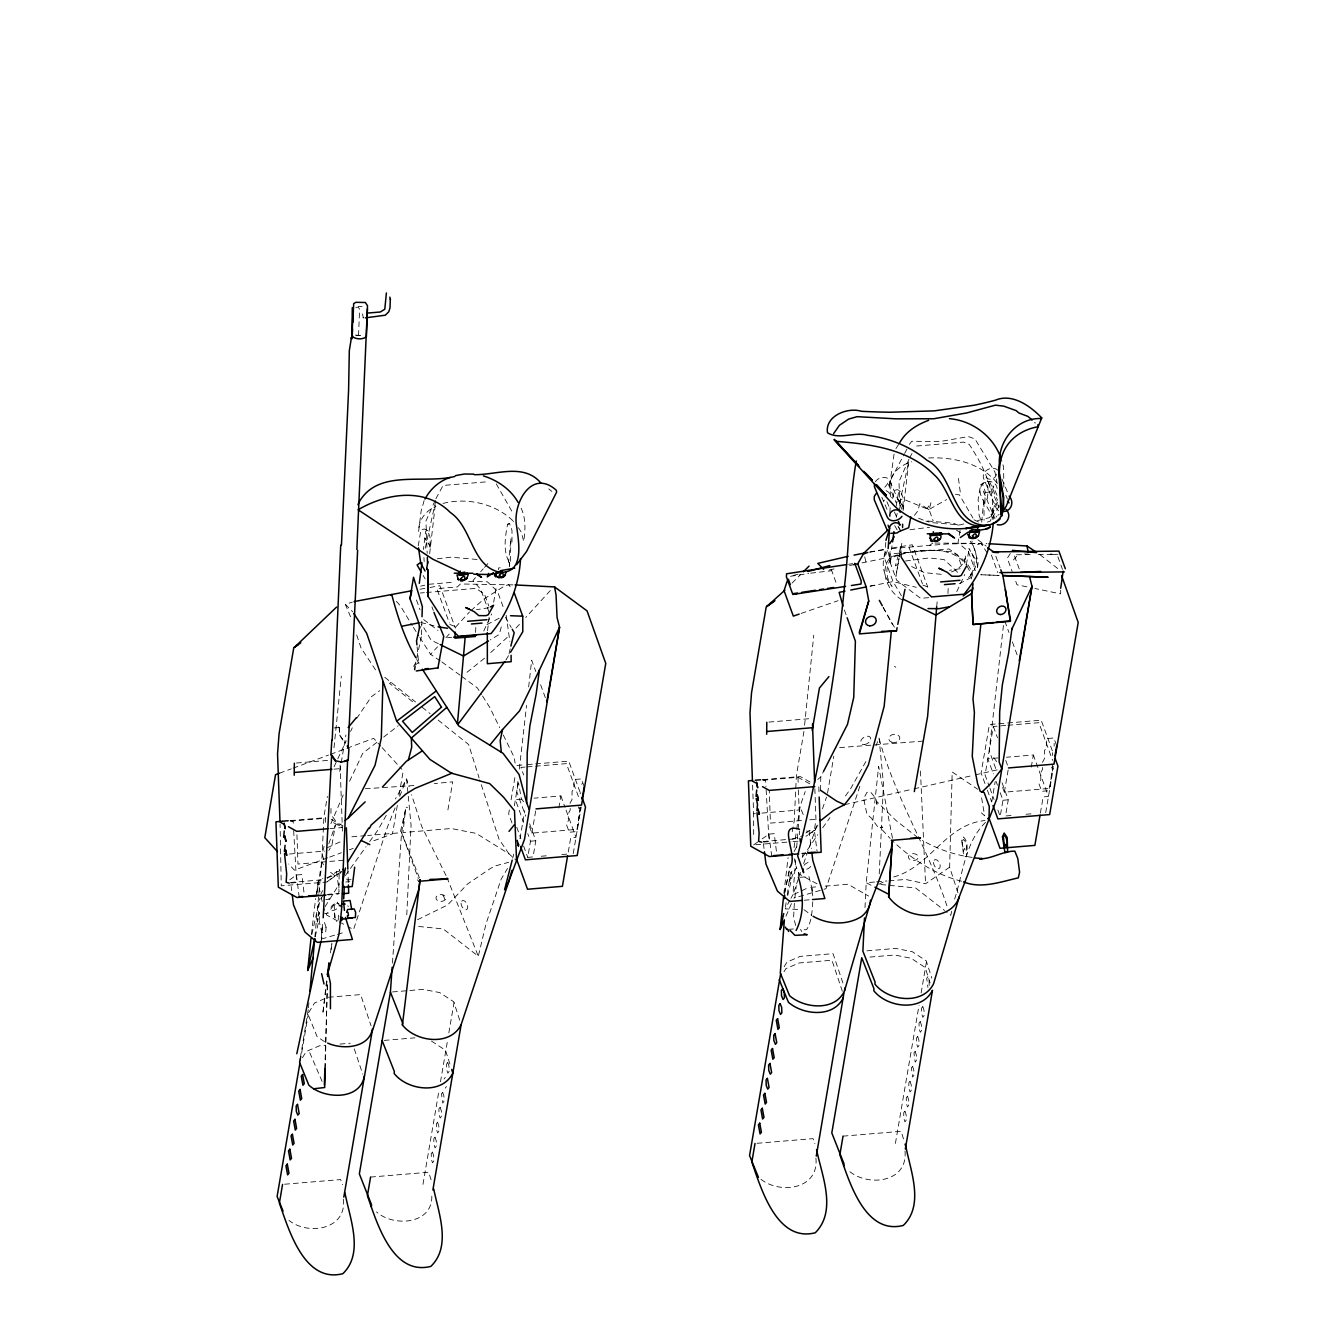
<?xml version="1.0" encoding="UTF-8"?>
<svg xmlns="http://www.w3.org/2000/svg" width="1343" height="1343" viewBox="0 0 1343 1343"><rect width="100%" height="100%" fill="white"/><g stroke="black" fill="none" stroke-linecap="round" stroke-linejoin="round"><path stroke-width="0.75" stroke-dasharray="5 3.75" d="M1060.685 590.131L1060.651 593.875L1034.849 588.503M330.999 808.419L330.915 814.429L339.024 825.609L342.129 823.024M339.175 727.52L339.561 735.192L345.017 743.149M812.75 901.841C812.112 911.192 811.776 921.701 806.623 929.608L801.368 930.044M820.455 790.238L820.791 776.942L823.578 771.335M325.191 1068.709L327.373 985.191M957.979 892.826L949.635 867.192L952.187 771.973L977.687 789.248M324.872 1068.323L327.39 983.042M338.235 920.14L338.436 914.281L340.82 917.89M421.4 634.803L421.937 618.72M358.564 335.498L359.571 309.192L358.228 307.161L352.286 307.648M889.939 512.606L890.157 506.613M890.56 496.641L891.248 478.679L903.654 455.26M475.59 632.452L475.842 626.426L478.091 626.241M947.957 593.522L948.208 587.495M406.778 914.818L411.059 825.206L406.593 778.99L395.43 798.917M879.229 873.873L883.509 784.262L879.061 738.046L875.989 745.768M314.9 936.91L321.749 861.971L323.965 816.376L327.39 796.349M498.555 569.734L498.639 567.904L500.217 567.804M864.993 907.616L866.201 882.72L878.641 766.433L892.558 838.636M321.246 938.035L322.84 921.332M338.268 726.999L339.326 727.503L339.678 735.074L345.52 743.115M794.905 897.829L796.265 885.608M321.917 932.714L322.27 927.493L326.08 927.19L325.711 932.411L321.917 932.714C318.862 921.18 315.555 906.508 322.656 895.999M509.736 563.137L509.45 566.41L509.736 563.137C502.735 551.671 505.169 536.898 507.57 524.341L513.614 521.604M392.441 963.116L401.591 832.66L405.519 809.628L402.984 832.542L451.265 828.513L476.228 833.399L508.963 853.812L516.568 860.611M794.351 903.285L793.612 917.403L795.879 926.25M795.677 859.94L792.89 894.791L790.977 898.299M796.668 847.651L797.977 831.25M798.145 829.202L799.941 806.656L805.212 791.547M885.792 542.371L884.517 558.235L893.028 581.569L901.405 595.788M998.722 505.153L998.907 507.335L986.047 477.067C988.817 481.852 997.899 477.923 996.187 472.618M1003.842 487.207L1003.607 467.079L1001.525 460.145M936.692 606.784L937.431 598.474M308.235 1009.785L300.261 1058.385M308.437 1007.703L309.008 1001.458M899.424 511.851L900.599 499.663L902.815 498.975L928.802 509.635L946.58 499.596M311.425 934.359L315.622 898.534M334.004 747.749L341.323 676.083M783.876 893.414L788.072 857.589M804.575 725.237L813.774 635.138M429.676 553.685L435.283 504.85M517.911 781.374L516.753 791.648L525.701 816.158M519.321 769.052L526.557 705.411M528.655 686.928L531.677 660.236L535.807 671.534M903.184 510.407L908.775 461.404L899.139 505.572M1003.439 625.452L989.203 750.703L996.775 771.453M326.567 980.894L322.756 1013.931L327.088 980.659M487.543 630.723L489.104 617.31M977.57 567.451L978.191 562.096L971.929 541.061M316.713 893.565L321.749 861.971L323.781 858.664M580.042 807.21L577.389 829.336L531.878 833.13L529.142 825.576M1052.744 764.268L1049.857 788.391L1004.346 792.185L1002.281 786.528M331.15 949.467L331.956 943.222M321.548 932.747L322.438 926.502M814.848 788.66L815.94 819.314L814.395 830.31L817.132 852.016M316.797 893.347L318.241 880.807L322.908 878.305M785.504 906.827L786.091 902.731M787.283 894.556L790.809 870.029M794.049 847.551L796.416 831.183M796.701 829.151L799.941 806.656L804.239 816.997M330.445 952.909L331.922 943.105M784.782 892.894L789.718 867.511M977.469 520.597L989.187 517.726L992.074 514.856C995.297 489.507 982.858 465.148 969.31 444.483L963.619 442.116L916.094 446.077M509.652 563.607L508.628 561.676L510.928 538.274L510.306 563.892L508.628 561.676M315.941 896.604L318.257 883.157L320.104 892.39M339.712 771.436L340.87 764.671M341.206 762.69L345.957 734.923M300.244 1061.188L308.185 1014.737M418.244 545.896L420.963 529.881L424.304 528.991L427.628 530.519L430.079 537.234L430.045 548.951L429.844 545.409L424.707 538.14L429.844 545.409M435.753 500.771L424.657 550.848M397.343 805.397L392.475 833.852L370.886 841.843M399.072 795.241L403.236 770.848M343.455 1199.215C346.729 1230.054 307.832 1235.594 288.98 1220.401M447.907 809.896L452.709 781.844L434.343 783.59M493.67 602.201L496.003 588.57M511.968 542.136L512.002 530.418L509.551 523.703L507.57 524.341M422.961 1184.375L439.077 1090.046M440.487 1081.837L447.471 1040.976M448.847 1032.901L454.035 1002.6M431.825 1196.143C432.463 1224.682 393.197 1227.099 376.56 1211.923M509.35 809.879L508.661 813.925L512.153 823.494M511.079 799.79L515.225 775.549M514.335 805.783L518.482 781.542M519.959 838.821L524.794 810.551M529.612 823.763L535.823 840.752L533.053 856.918L527.749 857.354L530.502 841.205L527.749 833.667M531.878 833.13L536.025 808.889M558.806 808.05L560.887 795.929L533.994 798.178M570.003 803.366L572 799.538L572.051 791.38L573.797 789.029L574.082 779.528L581.385 778.923L584.239 786.746M568.274 851.999L570.691 837.847L576.013 837.411L565.688 809.141M580.764 807.143L576.567 831.619L569.264 832.24L566.41 824.401L568.408 820.573L568.207 813.892L570.204 810.064L570.053 805.045M573.243 853.577L581.183 807.109M803.953 731.381L796.416 775.431L794.217 821.026L792.101 832.324M827.523 793.159L833.835 756.176M892.625 498.505L894.002 490.514L897.325 489.624L900.649 491.135L903.1 497.867L903.067 509.585L902.865 506.026L897.728 498.757L902.865 506.026M896.201 506.177L898.668 491.773M928.685 597.652L920.576 598.323L896.637 580.176L889.486 560.585L892.004 545.812M898.937 558.671L895.915 576.348L899.021 558.806M899.273 556.707L900.616 548.851L901.64 554.709M815.923 1158.203C819.18 1189.999 778.671 1194.699 759.953 1178.449M960.111 530.418L957.995 542.79L968.236 551.268L975.32 570.708M964.324 563.153L965.667 555.297C965.248 563.59 958.398 569.835 950.827 572.168M966.372 564.782L969.025 549.203M987.256 499.008C987.894 494.342 990.379 475.758 980.591 484.957L978.14 499.361L979.114 515.359L981.649 522.309L983.949 498.891L984.05 520.228M984.99 502.752L985.023 491.034L982.572 484.319L980.591 484.957M895.412 1143.43L919.015 1005.353M921.13 992.981L926.485 961.655M904.997 1151.035C908.17 1182.83 867.561 1187.111 849.011 1170.978M1005.756 725.438L993.35 726.479L985.057 774.945L989.187 786.259M991.722 801.922L995.18 781.727M1000.216 792.723L1002.952 800.26L1000.199 816.426L997.446 808.872M1004.346 792.185L1008.492 767.944M1002.079 782.818L1008.274 799.824L1005.521 815.973L1011.665 815.47M1031.256 767.122L1033.338 755.001L1006.444 757.234M1042.47 762.421L1044.451 758.61L1044.518 750.435L1046.247 748.085L1046.533 738.583L1053.835 737.979L1056.706 745.818M1040.389 813.069L1043.158 796.919L1048.463 796.466L1033.338 755.001M1053.214 766.215L1049.034 790.691L1041.715 791.296L1038.861 783.473L1040.859 779.645L1040.657 772.947L1042.655 769.119L1042.504 764.1M1045.71 812.633L1053.298 768.196M899.374 556.858L901.808 543.227L895.345 565.907L899.541 563.271M321.212 940.923L321.884 937.246M798.262 876.308L798.934 872.749M802.308 857.187L802.996 853.712M987.441 522.158L990.597 520.916L993.115 508.359L996.993 501.963M885.44 552.242C880.807 564.094 883.711 576.936 892.088 586.371C885.373 577.977 884.819 565.369 892.491 557.379L898.299 555.23M890.124 551.553L889.335 555.23L890.678 562.868L888.042 551.352M413.543 666.38L415.575 663.224L421.333 636.817M311.895 934.359L319.936 898.182M784.362 893.414L789.701 869.307M315.269 936.642L319.735 916.749M787.737 895.697L792.202 875.804L796.433 867.628L794.2 858.714M894.069 454.085L889.351 487.543C888.848 474.616 900.045 465.131 911.561 461.774M405.519 809.628L400.197 832.778L367.68 835.48M418.58 926.469L443.19 928.92L478.309 956.25L486.015 923.799L501.174 879.145L507.486 868.485M951.734 911.242L950.777 915.305L946.127 911.696M954.621 899.088C962.948 873.286 965.432 841.356 985.812 822.117M508.997 653.756L510.407 648.014M896.234 517.391L897.208 513.446M324.066 846.291L322.135 853.98L323.747 859.621M512.69 858.16L513.714 854.198M501.292 626.896L499.193 634.5L490.279 639.889M424.119 500.603L421.114 511.112L418.647 531.274C418.328 520.278 425.932 510.374 435.938 506.429M859.856 786.243L825.962 888.697L793.847 898.114M798.262 879.161L792.89 894.791L808.62 887.522M798.934 877.214L800.948 871.355M803.651 863.549L817.753 822.554M822.453 808.872L826.499 797.171M328.8 843.824L335.381 824.921L331.872 845.418L328.834 850.388M887.421 550.529L884.517 558.235L857.741 563.775M395.077 807.898L387.405 827.17L353.511 929.625L348.156 926.72M399.694 796.332L406.593 778.99L409.095 786.847M330.882 823.628L344.295 792.437M785.957 916.195L791.48 903.537M992.074 514.856L999.108 498.924M435.065 500.586L425.949 521.05L427.175 553.266M908.909 459.34L898.971 481.684L899.894 506.042M483.749 631.025L491.672 613.902M956.77 591.659L964.71 574.519M334.088 766.752L346.225 740.782M350.557 731.515L352.286 727.805M349.566 781.273L362.728 753.322L377.249 742.058M435.887 498.723L443.072 485.461L488.533 481.667M320.826 894.153L322.656 890.627M794.183 851.462L797.843 844.394M999.242 505.942L990.597 520.916M904.611 453.464L908.439 446.245M909.614 457.896L912.485 452.591M889.486 560.585L893.263 553.635L901.522 552.947M790.02 900.062L785.219 908.875L799.807 909.513M386.28 815.218L378.155 829.722L367.21 844.999M865.849 761.599L850.606 788.777L843.32 798.967M325.006 906.794L339.259 884.063M802.577 856.968L817.786 834.641M817.887 825.122L814.294 831.3L807.395 834.792L806.891 830.696M508.51 655.669L505.975 659.95L506.899 658.641M302.444 1057.73L306.271 1051.485L319.5 1045.794L325.661 1045.274M784.144 966.759L786.998 962.075L800.243 956.384L833.063 953.648L843.505 984.788M783.976 971.795L785.873 968.656L799.119 962.965L831.938 960.228L842.38 991.386M1010.322 553.501L1007.317 558.235L1012.152 571.514M895.932 448.596L898.82 444.097M928.802 509.635L927.207 508.477L930.917 502.802L929.155 509.853L933.2 520.983M356.617 718.522L371.44 696.698L379.666 690.655M330.781 909.245L334.424 903.957A4.902 2.72 -35 0 1 338.973 904.007M345.336 875.586L366.001 846.711M822.655 827.842L829.94 817.652M996.002 517.189L996.791 516.132M909.396 444.449L911.712 441.293L940.352 441.478L968.471 436.576L974.984 438.993L994.928 471.981L997.211 483.598M444.046 1079L445.238 1077.388M445.272 1088.132L446.464 1086.521M927.912 976.697L926.704 978.308L927.929 987.458M914.432 515.376L917.957 510.776L919.703 503.743L927.207 508.477M581.67 784.295L582.342 783.456M580.075 793.646L580.747 792.806M579.74 807.898L579.068 808.755L578.363 806.79M1051.519 767.81L1052.19 766.954M875.3 481.784C878.288 477.05 887.219 475.12 889.956 481.012L902.009 509.383M475.54 577.608L472.971 580.529L480.794 589.476L489.557 613.482M480.66 571.749L483.228 568.828M484.521 567.367L488.365 562.986M550.261 590.601L525.734 617.495M1013.394 559.997L1018.716 554.088M440.252 660.874L430.616 654.377L437.549 646.822M445.876 637.74L450.039 633.191M455.579 627.147L469.446 612.005M516.065 628.037L520.211 623.521M792.001 583.114L800.529 574.619M460.38 584.02L457.325 586.941L436.844 588.637L449.351 622.934M484.538 658.255L465.047 673.85M490.699 652.58L509.165 635.575M470.889 610.712L483.866 599.062L505.136 585.598L508.812 584.759L512.153 589.862M817.686 779.511L820.791 776.942M327.222 881.797L334.927 875.737L341.844 872.245M414.903 665.305L418.982 662.116L415.575 663.224M383.695 737.038L398.216 725.757M884.819 487.224L887.337 484.202L887.37 481.969L896.201 502.786M391.014 682.294L389.537 683.386L414.551 703.245M289.685 879.833L296.434 875.032L301.755 874.595L304.223 894.32M327.155 878.423L336.623 871.691L340.182 871.389M341.945 871.238L326.752 882.032L281.258 885.826L280.066 824.065M753.708 844.881L760.457 840.08M762.136 838.888L768.901 834.087L774.206 833.65L776.69 853.393M805.918 832.996L809.09 830.746L814.395 830.31L805.968 836.303M929.457 545.443L932.831 543.076M889.016 880.823L905.585 879.447L925.545 883.744L949.635 867.192M334.474 903.923L333.383 904.578A4.902 2.72 -35 0 0 330.663 908.942L330.915 909.631A4.902 2.72 -35 0 0 335.414 909.698A4.902 2.72 -35 0 0 339.208 905.501M997.832 515.208L999.091 514.503M792.252 839.022L803.383 835.648M959.238 583.769L971.493 577.356M499.143 618.25L486.787 624.696L483.312 625.318M327.491 847.601L342.801 840.718M883.341 500.771L884.634 500.133M417.522 919.72L447.504 905.031L467.733 883.862L489.842 868.871L494.543 866.117L508.644 862.324M878.742 884.298L886.229 880.622M893.733 876.945C930.296 866.906 945.556 824.266 985.057 820.523M977.586 544.654L980.961 543.395L986.937 543.63M279.478 773.215L291.246 768.867M293.21 768.146L328.531 755.068M330.496 754.33L373.673 738.348L380.707 746.087M327.726 857.824L294.369 870.18L288.728 863.985M329.69 857.103L341.458 852.738M349.298 849.834L353.226 848.39M801.116 613.432L838.082 600.69M427.628 530.519L425.647 531.156L423.431 549.556M899.34 491.555L900.649 491.135M350.573 616.773L345.336 604.333L352.302 602.151M897.393 554.911L890.778 556.925C877.348 571.598 889.184 594.345 905.064 601.479M321.397 939.059L335.448 934.929M337.446 934.342L345.487 931.992M797.977 574.183L790.003 576.348L808.637 573.495M963.804 523.938L959.892 524.895L930.716 522.578M909.899 529.73L929.574 527.262M902.983 553.467C918.864 549.354 935.517 549.757 951.683 551.855C961.152 557.06 971.241 564.916 972.836 576.298M900.246 554.508C921.886 549.908 950.592 544.637 966.188 564.681M905.451 561.021L928.953 557.966L944.095 559.561L956.77 571.279L958.365 574.116M420.644 586.169L424.741 585.212M844.495 804.692L911.931 789.315M913.979 788.845L973.239 775.347M975.287 774.877L997.748 769.757M829.219 569.986L837.361 568.207M849.599 565.537L853.661 564.664M488.936 607.707L476.513 609.672M960.178 568.71L949.535 570.305M326.92 877.449L334.927 875.737L329.253 871.254M870.298 586.119L874.394 585.296M870.029 586.169L893.028 581.569L916.312 587.327M869.928 552.007L886.111 548.985M442.972 503.407C467.616 497.212 495.953 503.608 514.033 521.856M419.973 589.241L427.93 587.831M429.928 587.479L439.883 585.716L455.361 628.138M869.744 552.174L885.423 549.589M892.172 547.978L912.333 544.788L927.812 587.193M848.591 564.278L852.721 563.657M810.702 573.176L831.67 570.708M437.281 558.806L451.063 557.177L478.779 559.611M997.144 488.466C996.472 481.684 988.398 479.485 983.512 483.396C972.315 493.267 991.822 508.644 992.427 519.842M413.946 785.537L362.795 788.895M923.111 741.101L835.245 747.95M355.257 335.095L362.308 335.599M356.382 335.666L360.344 335.33M428.82 584.272L453.229 582.241M891.299 548.615L947.117 543.965L980.961 543.395L985.913 546.702M420.225 593.018L424.371 592.666M426.436 592.498L476.06 588.368L484.538 594.311L488.818 606.062M903.587 552.779L949.081 548.985L957.559 554.928L961.84 566.679M447.555 637.707L451.617 637.371M334.289 727.923L339.326 727.503M768.884 722.081L812.314 718.455M296.417 763.025L329.522 760.256M333.987 769.153L340.199 768.632M516.937 765.46L525.231 764.771M527.295 764.587L533.524 764.083M535.588 763.898L568.727 761.145L580.596 793.663M1007.838 725.27L1038.861 722.685L1052.61 760.39M525.029 767.071L520.899 767.407L523.652 774.945M527.094 766.887L533.305 766.383M535.37 766.198L566.41 763.63L579.471 799.438M406.19 807.378L407.584 807.261M998.168 757.922L987.827 758.795L993.333 773.87M521.571 799.203L515.376 799.723L523.619 822.352M762.908 779.645L800.21 776.539L810.349 782.163M762.79 780.233L797.96 777.295L809.728 783.825M290.457 820.59L325.678 817.652M290.34 821.161L325.51 818.24L325.661 822.336M329.908 828.597L342.314 827.557L330.546 821.043M351.9 836.79L365.649 835.648M753.675 834.523L753.624 813.791L759.836 813.27M761.901 813.103L799.135 809.997L798.33 787.518M289.45 854.03L324.62 851.109M1002.952 800.26L1008.274 799.824M530.502 841.205L535.823 840.752M801.469 820.523L770.446 823.108L769.27 790.406M809.745 819.834L815.94 819.314M343.489 860.259L297.978 864.053L296.887 833.399M1026.035 814.261L1034.244 813.589M541.263 856.23L549.472 855.541M561.777 854.517L567.938 854.014M763.143 841.507L798.027 838.603M763.579 842.078L769.052 841.625L766.081 788.694M321.464 879.883L290.692 882.452L291.716 890.644M291.112 883.023L296.602 882.552L293.496 827.59M755.773 844.713L790.943 841.792M793.008 841.608L799.219 841.104M351.077 879.648L347.132 879.984L345.822 876.391M345.822 881.998L349.768 881.663M793.344 853.997L799.505 853.476M801.553 853.309L805.649 852.973M794.233 854.484L806.656 853.46M327.037 894.421L339.359 893.397M327.994 894.908L338.352 894.052M325.694 899.575L329.505 899.256L328.783 897.93M324.536 913.492L328.347 913.173L325.996 910.655M800.159 877.298L808.922 876.559L811.525 886.699M810.685 887.337L816.913 886.833M825.206 886.128L848.004 884.231L868.518 896.033M874.494 882.032L866.201 882.72L873.168 886.296M876.576 881.864L886.934 880.991M804.222 900.23L810.433 899.709M788.459 929.373L793.713 928.936M866.974 950.827L895.697 948.427L912.182 951.65L926.234 960.866L931.824 978.174M392.475 991.94L423.246 989.371L439.732 992.595L453.766 1001.794L459.961 1020.949M869.962 957.072L894.572 955.024L911.058 958.247L925.109 967.447L930.095 982.925M340.014 1044.082L350.271 1043.226M384.182 1040.405L414.953 1037.837M757.083 1143.296L813.069 1138.629L814.932 1143.749M843.035 1136.144L901.086 1131.31L904.561 1142.221M284.632 1184.224L340.618 1179.574L342.482 1184.694M370.584 1177.072L428.635 1172.238L431.573 1181.236M934.929 543.059L980.961 543.395L986.836 552.342M1030.232 554.609L1014.066 554.793L1019.572 569.885M1038.307 554.525L1057.965 554.29M928.668 457.963C953.211 456.905 981.297 463.016 997.161 483.161M464.292 584.037L512.992 584.876M941.258 574.334L924.42 572.655L911.595 566.528M468.707 581.385L487.425 581.838L497.481 591.407L503.507 607.909M358.262 306.355L362.106 306.473M998.873 575.408L980.759 574.754L999.041 575.392M955.477 494.593L959.338 494.778L972.92 517.962M1024.524 553.937L1028.537 554.155M927.543 521.017L953.245 523.149L958.919 525.516M1050.444 553.954L1057.243 555.012L1062.481 569.382M880.79 884.5L915.641 887.975L944.565 910.487M972.147 857.388C954.672 854.954 937.599 849.212 922.339 840.349M1026.925 586.841L1017.004 584.776L1014.922 579.085M1034.345 422.692L1035.571 422.995M420.712 622.464L436.139 626.342M762.488 779.645L765.611 780.552L765.963 786.662M290.021 820.59L293.16 821.48L293.395 825.559M925.864 521.034L929.087 522.074M961.571 881.243C934.728 874.444 911.242 858.849 891.45 839.828M922.842 585.095L930.179 587.915M449.821 624.461L457.157 627.299M918.662 518.23L924.253 520.513M886.095 490.598L888.999 492.495L891.383 497.716M973.977 519.758L979.215 522.309M438.322 643.7L431.12 640.158L421.752 624.226M817.048 883.845L799.203 874.142L796.433 867.628M337.446 920.895L326.752 915.07L323.982 908.573M339.242 921.869L346.376 925.747M331.133 819.364L342.969 825.928M956.518 530.183L963.519 534.564M431.456 1041.06L445.49 1050.276L451.08 1067.584M441.847 661.965L460.078 675.176M324.502 1041.648L317.082 1036.611L307.866 1013.948L314.547 1003.02L327.793 997.312L360.612 994.592L371.054 1025.733M917.974 837.73L896.083 820.573L876.744 801.502L877.197 806.119L876.005 798.649L870.852 792.37L867.041 792.252L863.65 798.43L866.906 814.211L871.338 818.122L878.842 828.362L882.754 827.12L879.967 827.355L890.174 838.452M803.987 909.698L811.541 915.171M461.757 676.402L477.353 687.885L481.499 694.398M997.799 470.151C992.511 465.182 981.229 470.789 983.512 478.175L996.372 508.46L998.655 510.844M423.616 619.559L437.986 630.455M977.922 539.752L986.182 546.064M1039.902 554.642L1057.881 568.66M894.556 666.279L895.815 667.286M384.837 677.342L415.558 701.969M422.105 707.207L430.129 713.637M438.154 720.083L468.64 744.509L479.082 777.866M981.414 812.868L984.637 815.772L981.213 795.526M345.336 604.333L352.689 611.804M382.117 747.631L401.842 769.287M417.388 879.799L419.755 882.435M396.386 601.328L400.499 606.012L412.284 625.67M326.08 927.19L323.31 919.099M993.736 757.637L997.211 762.438M523.602 801.771L521.285 798.581L518.549 782.784M898.652 527.581L900.851 530.821M508.963 853.812L499.059 839.257L479.686 779.83M347.77 905.736L348.341 906.575M339.997 906.24L336.992 901.69L334.206 905.736L334.793 917.437L336.573 921.567M375.553 669.922L361.032 647.897L355.794 632.335M321.749 861.971L323.613 864.791M518.415 527.698L521.319 532.181L523.72 541.43C525.382 530.032 526.12 517.475 520.513 506.999M883.274 607.59L896.503 630.891M413.375 627.349L418.764 635.793M419.839 637.489L430.616 654.377M482.54 696.027L489.792 707.442L499.697 727.671M800.529 929.423L801.788 931.538M898.047 526.07L899.911 529.243M423.179 575.492L425.211 579.001M894.69 525.6L898.114 531.61M496.289 483.866L513.278 513.781M505.404 617.209L511.263 627.534M970.183 541.229C978.577 552.023 979.198 568.055 968.521 577.591C976.21 569.6 975.656 556.992 968.924 548.599L976.63 561.273L977.822 568.072M967.01 566.158L970.334 572.101L971.677 579.74M883.14 607.338L892.608 624.78M416.683 659.379L420.208 665.859M446.01 875.552L421.568 826.096L411.596 794.703M446.917 877.382L478.309 956.25M503.289 735.041L514.1 757.116L515.124 763.042M442.905 894.925L445.087 899.726M309.763 1052.711L322.337 1082.005M1001.928 479.082L1008.358 494.224M1005.823 495.332L1007.435 499.109M997.026 495.265L993.014 485.797C994.727 491.102 985.644 495.03 982.875 490.245L994.928 518.616M989.539 481.432L997.564 500.351M894.421 511.935L896.839 517.609M886.917 501.728L890.14 509.299M881.831 497.195L884.248 502.886M885.054 504.767L887.454 510.458M946.916 905.87C928.097 848.205 894.488 796.835 879.061 738.046M419.369 877.701L401.591 832.66L418.344 878.607M908.976 547.138L922.423 583.752M995.851 556.254L1000.082 567.837M991.403 555.062L997.815 572.638M1004.833 621.171L1008.962 632.486M1012.387 641.92L1017.205 655.115M1052.358 750.804L1041.194 720.201L989.405 724.515L981.112 772.98L986.702 788.291M993.35 726.479L997.48 737.777M1005.739 760.407L1007.804 766.064M996.086 781.408L997.463 785.185M989.875 788.14L994.005 799.454M987.39 790.204L991.587 801.687M831.267 569.331L836.907 585.078M540.625 684.729L545.443 697.94M560.887 795.929L565 807.244M516.736 827.187L520.866 838.502M523.619 846.04L527.749 857.354M431.942 606.868L433.285 610.545M416.464 599.968L420.04 609.772M340.669 873.403L339.259 869.525L338.789 893.38M844.394 609.957L846.459 615.816M354.283 1048.9L362.761 1074.199M321.296 897.879L322.186 901.438M864.724 556.841L866.034 562.398M506.177 615.245L509.87 641.417M958.466 478.36L960.312 492.596M809.09 830.746L811.306 848.507M768.901 834.087L771.621 855.793M763.395 843.555L764.167 849.699M336.623 871.691L339.108 891.416M296.434 875.032L299.153 896.738M812.431 892.692L812.733 895.815M417.102 646.89L418.647 662.989M334.76 913.727L335.112 918.159M799.32 830.964L799.589 834.725M423.918 557.563L424.17 561.559M920.459 771.05L925.545 883.744M993.115 508.359L993.568 519.204M818.81 786.864L819.112 795.039M797.96 777.295L798.262 785.47M752.6 785.185L753.624 813.791M347.82 868.669L348.341 882.972M340.064 764.939L342.465 831.653M1054.137 743.367L1054.171 746.154M1052.526 752.701L1052.576 755.505M929.121 980.457L929.138 985.846M810.752 866.403A4.902 2.72 -35 0 1 805.649 869.441M804.037 865.345A4.902 2.72 -35 0 1 805.85 863.633L806.942 862.978A4.902 2.72 -35 0 1 810.887 862.575M548.733 488.886A21.807 1.242 36.1 0 1 551.872 491.42M962.176 842.145L963.435 851.445L964.358 848.39L966.104 851.714L966.456 846.291L964.811 840.483L963.267 839.476L962.176 842.145M961.672 840.08L963.754 856.196L966.557 856.716C966.943 850.237 968.706 842.195 963.485 836.974L961.672 840.08M317.217 920.509L317.284 922.087L319.365 912.501L317.217 920.509M789.667 879.581L789.734 881.142L791.833 871.557L789.667 879.581M362.543 313.893L363.298 318.039L362.543 313.893M447.79 1062.447L446.598 1064.059L446.598 1069.431L447.823 1073.208L449.015 1071.58L449.015 1066.208L447.79 1062.447M442.686 1092.312L441.494 1093.924L442.72 1103.073L443.912 1101.461L443.912 1096.073L442.686 1092.312M440.135 1107.253L438.926 1108.865L438.943 1114.237L440.151 1118.014L441.36 1116.386L441.36 1111.014L440.135 1107.253M437.583 1122.194L436.374 1123.806L436.391 1129.178L437.6 1132.938L438.808 1131.326L438.808 1125.954L437.583 1122.194M435.031 1137.118L433.823 1138.73L433.839 1144.118L435.048 1147.879L436.257 1146.267L436.257 1140.879L435.031 1137.118M432.48 1152.059L431.271 1153.671L431.288 1159.043L432.496 1162.82L433.705 1161.191L433.688 1155.819L432.48 1152.059M922.809 1006.578L921.6 1008.19L921.617 1013.562L922.826 1017.322L924.034 1015.711L924.018 1010.339L922.809 1006.578M920.257 1021.503L919.048 1023.114L919.065 1028.503L920.274 1032.263L921.483 1030.652L921.466 1025.263L920.257 1021.503M917.705 1036.443L916.497 1038.055L916.497 1043.427L917.722 1047.204L918.931 1045.576L918.914 1040.204L917.705 1036.443M915.154 1051.384L913.945 1052.996L915.171 1062.128L916.379 1060.517L916.362 1055.145L915.154 1051.384M912.602 1066.308L911.393 1067.92L912.619 1077.069L913.828 1075.458L913.811 1070.069L912.602 1066.308M910.034 1081.249L908.842 1082.861L908.842 1088.233L910.067 1092.01L911.259 1090.382L911.259 1085.01L910.034 1081.249M907.482 1096.19L906.29 1097.802L906.29 1103.174L907.515 1106.934L908.707 1105.323L908.707 1099.951L907.482 1096.19M904.93 1111.114L903.738 1112.726L903.738 1118.115L904.947 1121.875L906.156 1120.263L906.156 1114.875L904.93 1111.114M445.389 899.39L444.718 900.146A4.902 3.391 1.2 0 1 438.171 900.8A4.902 3.391 1.2 0 1 436.576 896.318A4.902 3.391 1.2 0 1 442.837 894.908L443.945 895.361A4.902 3.391 1.2 0 1 445.389 899.39M917.84 858.462L917.185 859.218A4.902 3.391 1.2 0 1 910.621 859.856A4.902 3.391 1.2 0 1 909.026 855.39A4.902 3.391 1.2 0 1 915.288 853.963L916.396 854.433A4.902 3.391 1.2 0 1 917.84 858.462M864.607 744.542A5.54 3.559 -32.3 0 0 870.533 737.693A5.54 3.559 -32.3 0 0 862.005 738.919A5.54 3.559 -32.3 0 0 864.607 744.542M891.802 742.209A5.54 4.13 -6.2 0 0 899.844 737.945A5.54 4.13 -6.2 0 0 891.332 735.074A5.54 4.13 -6.2 0 0 891.802 742.209M933.503 862.357A4.902 2.871 64.4 0 0 938.539 868.77A4.902 2.871 64.4 0 0 938.522 861.467A4.902 2.871 64.4 0 0 933.503 862.357M461.052 903.302A4.902 2.871 64.4 0 0 466.071 909.698A4.902 2.871 64.4 0 0 466.071 902.395A4.902 2.871 64.4 0 0 461.052 903.302"/><path stroke-width="1.5" d="M352 338.872L352.286 307.648M516.568 860.611L514.503 810.803L503.591 797.238L489.708 783.624L451.433 773.199L429.928 759.433L396.672 721.208L366.689 633.308L353.763 613.466M1060.701 588.251L1063.152 571.178M517.273 840.349L518.314 845.889L518.348 843.454M294.201 775.23L294.352 763.193M766.668 734.285L766.803 722.249M506.395 571.765L504.28 576.197M979.433 532.399L978.308 535.823M529.394 809.762L526.708 803.03L527.228 752.634L529.864 725.942L536.142 694.197L539.416 670.073L559.544 627.231L557.06 617.461L556.069 595.083L554.558 586.908L515.091 584.944M520.547 558.587C519.137 585.867 508.326 612.509 491.051 633.577L458.551 636.28L446.581 624.965L428.182 596.594L427.813 569.952L426.705 568.509L427.863 561.676M325.191 1068.709L324.687 1087.511L313.658 1088.787M324.368 1084.976L324.872 1068.323M332.191 740.211L340.736 545.191M422.004 616.706L422.357 606.65L413.543 577.255L409.984 598.693L418.697 622.514L419.637 628.255M354.67 867.192L352.252 886.514L343.036 887.287L342.532 882.267L345.47 867.964M382.94 682.143L381.294 738.314L375.033 765.309L348.324 817.887L345.235 820.455M353.091 308.386L352.051 336.354C355.929 339.443 362.409 339.829 366.387 336.757L367.428 308.789M356.852 549.421L367.512 305.768L365.363 302.494L355.895 302.309L353.679 303.602L352.84 322.454M390.343 299.019L390.007 307.866L388.782 311.761L385.307 315.202L365.296 317.871M930.179 533.658L930.095 535.588C949.837 528.924 938.438 548.934 929.675 538.14M348.122 748.387L357.624 550.328M455.193 632.15L454.924 638.177L475.405 636.481M352.185 337.127L352.554 328.75M343.707 898.87L344.261 886.447M348.475 915.49L347.971 912.233M460.313 571.094L460.229 572.924L458.584 572.991M864.489 917.974L862.877 951.163L875.116 982.169L874.881 984.05C888.26 1001.106 922.859 1005.605 933.603 983.68L959.271 896.771L996.959 798.413L1031.995 586.287L1029.51 576.516L1002.885 575.559L1000.787 569.768M933.335 531.727L933.251 533.54L931.606 533.624M341.458 545.006L348.592 390.125L349.314 350.641L351.497 337.227M323.193 917.789L331.637 754.951L335.716 760.809L340.652 761.85M331.805 740.228L330.898 754.648L335.414 761.145M784.413 898.702L784.665 894.824M959.271 896.771C952.775 916.665 927.207 918.343 910.302 912.602A43.597 29.277 9.7 0 1 888.646 896.788L892.205 841.49L891.399 848.037L869.945 903.889L844.529 990.849C835.145 1011.48 804.39 1008.694 789.55 995.683L780.317 973.004L784.379 919.821L780.132 929.507L783.473 897.443M888.646 896.788L891.87 848.944M371.339 1206.753L371.575 1204.872L359.353 1173.883L390.41 992.108L392.156 967.262M888.143 548.599L889.452 530.418M993.216 523.317C991.151 549.169 980.44 574.2 964.073 594.21L931.572 596.913L919.602 585.582L901.203 557.211L900.968 554.86M386.398 292.975L384.786 309.226L380.27 312.012L366.689 313.137M419.99 879.715L418.932 888.965L372.078 1031.793L343.808 1197.15M457.426 723.793L465.165 637.337M936.692 606.784L927.61 716.39L914.331 791.598M309.948 991.05L314.715 938.992M327.272 974.699L339.007 934.191L341.542 909.866L347.602 759.987L344.463 761.531M283.625 837.31L284.263 830.998M284.431 851.63L285.069 845.318M756.075 796.365L756.713 790.053M756.881 810.685L757.519 804.373L756.193 798.38M313.322 957.525L307.681 970.452L311.005 938.371M980.877 623.891L972.987 698.931L974.397 712.545L972.248 756.327L977.603 783.724L980.272 791.413L984.117 792.488L989.271 806.371L989.019 819.683L987.659 818.458M341.81 919.401L342.062 917.303L343.304 919.082L352.37 917.857M546.819 701.701L559.544 627.231L524.492 839.358L508.628 881.881L461.136 1024.625C450.409 1046.55 415.793 1042.05 402.413 1024.994L420.107 879.581M364.322 1075.944C360.327 1100.891 323.797 1099.162 308.806 1085.094L299.573 1062.414L300.261 1058.385M372.431 1028.906C368.956 1048.346 342.415 1049.857 327.692 1043.091M402.413 1024.994L402.648 1023.097L390.41 992.108M816.275 1156.138L843.941 993.115M844.529 990.849L844.881 987.978M843.807 1165.825L844.042 1163.928L831.804 1132.938L861.753 957.744L873.974 988.75L873.739 990.63C887.135 1007.703 921.734 1012.186 932.478 990.278L905.35 1148.97M327.625 976.495L329.253 964.022M419.301 583.349L421.971 562.767M892.591 541.917L893.934 531.61M1012.001 628.171L1008.593 653.252L1002.314 685.014L999.679 711.689L999.158 762.085L1001.844 768.817L989.942 784.43L981.834 792.185M897.779 624.394L904.964 589.342M993.954 622.497L973.087 624.512L971.577 593.69L973.037 583.685M414.618 669.721L415.105 666.464M437.936 667.84L443.744 636.263L433.957 612.391M328.951 962.73L327.625 974.733L327.759 970.569L330.412 983.462L330.445 1008.744M799.438 829.319C775.65 821.681 799.454 856.095 789.718 867.511M833.634 433.588L839.409 425.311L848.658 419.083L857.136 416.666L895.882 418.831L933.721 418.764L966.792 412.922L995.448 405.15L1003.792 406.157L1016.114 410.605L1019.001 413.023L1027.899 416.397L1032.146 420.023M299.892 1063.22L277.111 1196.512L283.054 1211.101M282.567 1184.408L279.378 1203.043C288.678 1229.533 304.324 1283.539 342.818 1273.701C363.701 1253.707 350.456 1220.048 345.688 1196.294L344.631 1192.433M370.584 1177.072L367.394 1195.706C376.712 1222.197 392.341 1276.219 430.834 1266.382C451.718 1246.388 438.489 1212.729 433.722 1188.958M432.882 1189.999L461.136 1024.625M567.585 856.028L562.415 886.33L527.53 889.234L516.518 859.016M582.157 798.984L584.239 786.746M856.263 460.985C849.078 501.963 849.447 543.747 844.629 584.994C835.715 676.284 819.918 766.836 797.641 855.81L803.601 872.665L803.08 868.854M812.179 730.508L819.431 688.036L828.916 676.603M780.636 973.809L749.562 1155.584L758.476 1177.442M755.018 1143.464L751.828 1162.098C761.128 1188.589 776.774 1242.594 815.268 1232.773C837.293 1210.815 821.715 1175.159 816.544 1149.558M843.035 1136.144L839.862 1154.779C849.162 1181.269 864.791 1235.275 903.285 1225.437C924.185 1205.443 910.94 1171.784 906.172 1148.03L905.098 1144.152M1019.27 660.773L1031.995 586.287L1011.867 629.145M1040.053 815.1L1034.865 845.385L999.998 848.289L988.968 818.072M1054.96 756.008L1056.706 745.818M874.478 483.48L874.427 486.821L887.27 517.089C890.023 522.981 898.954 521.05 901.942 516.316M902.58 527.547L902.63 524.206M819.75 819.583L820.355 820.842L833.986 810.064L844.495 804.692L853.947 792.571L868.367 764.973L884.164 706.317L891.316 631.294L896.503 630.891L897.141 627.634M296.803 1053.785L320.96 941.258M910.839 516.971L908.657 527.732L900.851 530.821M539.416 670.073L519.556 710.883L502.567 729.518L500.184 740.715L501.325 752.265M307.681 970.452L314.833 938.623M780.132 929.507L783.708 913.593M419.788 626.543L416.531 640.846L416.918 644.875M411.629 591.709L409.984 598.693M346.628 912.3L347.636 909.496L354.216 908.942L355.626 912.367L355.425 917.47L347.921 918.075L347.35 915.741M510.877 646.101L514.184 632.687L512.237 629.246M512.187 860.141L504.565 889.821L508.628 881.881L511.952 870.348M992.477 523.72C1015.392 513.362 995.23 482.103 999.326 463.755C998.369 440.219 1016.953 417.74 1041.245 418.496L1041.732 417.891C1030.652 406.241 1012.37 393.046 995.667 400.113A184.696 43.53 -1.5 0 1 973.977 405.267L934.224 410.874L890.157 412.234A184.696 42.54 -0.4 0 1 861.417 411.294C847.668 406.862 824.669 416.078 827.523 432.799C839.425 440.118 854.719 431.422 867.763 435.367C889.335 438.053 910.252 446.396 927.039 460.33C954.537 474.532 951.364 525.18 986.366 525.314M1001.811 516.081L1003.758 497.8L999.612 474.146M408.373 760.004L411.697 747.262L411.344 738.062L446.85 707.341M972.785 618.938L971.577 593.69L973.121 587.965M859.235 632.469L868.736 600.976L866.201 586.941L857.741 563.775L863.868 553.148L888.176 529.78M885.944 540.39L888.999 530.401M868.736 600.976L859.402 633.896L895.882 630.925M518.314 845.889L518.751 844.613M496.087 572.638L496.037 575.979L498.924 577.792M787.199 581.049L784.043 590.668L793.327 616.118L799.169 614.104M488.651 573.377L487.274 576.919L493.469 572.672M1041.732 417.891L1006.26 506.143L1000.871 514.537L999.746 478.377M823.578 771.335L847.5 724.364L853.745 697.37L855.39 641.215L847.148 617.763M369.392 828.497L371.088 825.122L405.905 794.032L415.105 788.341L452.037 773.148M863.348 554.155L867.914 552.393M459.021 571.514L432.899 559.259L358.111 509.786C386.23 493.183 424.892 486.989 450.291 512.455C472.35 527.379 471.326 565.722 499.327 572.168C524.794 574.166 518.834 542.169 516.585 526.221C512.422 503.776 531.61 467.935 556.355 490.296L556.623 492.142L526.59 551.453L516.602 564.715M843.404 997.446C834.02 1018.061 803.265 1015.274 788.425 1002.264L779.192 979.601M347.904 861.786L368.721 828.06M425.026 499.076C430.264 489.003 439.379 480.878 450.224 477.42M510.558 652.228L522.813 631.663L522.729 616.185L514.369 593.27M466.961 578.397L468.069 574.972L467.028 573.075M889.67 543.663L894.22 536.797M351.094 338.302L352.621 336.002M467.179 578.061L462.664 580.881L457.61 578.85M505.505 574.871C503.306 578.934 496.876 578.397 494.979 574.317M940.201 538.677L936.39 541.363M978.527 535.488C976.193 539.802 969.327 538.862 967.715 534.396M899.793 442.586C905.803 431.573 917.118 424.539 928.651 420.342M966.641 565.873L961.202 575.459L958.818 576.281L951.851 576.231L947.235 572.319L938.74 568.207L942.702 569.936M508.997 831.401L514.386 824.753M457.862 724.481L504.733 661.612M859.503 466.81L834.406 439.346M489.809 745.164L502.567 729.518M348.156 727.537L356.466 717.548M876.408 493.166L874.293 496.39L874.259 499.747L887.102 530.015M796.114 930.481C804.172 914.482 803.802 894.488 798.413 877.432M382.453 787.015L406.257 761.397L422.407 750.771M336.606 607.053L294.285 647.46L300.849 642.76M784.883 590.198L766.735 606.516L774.945 600.64M803.366 571.782L809.057 566.125M1000.082 518.969C991.403 528.135 976.848 525.18 965.818 528.538L979.5 526.221C950.307 532.97 917.118 526.674 894.639 506.21L834.07 439.765M348.324 817.887L365.145 801.889M340.518 921.231L342.196 919.804M963.166 595.939L970.754 590.03M900.465 530.77L896.855 533.02L890.778 533.356M396.672 721.208L436.29 690.906M390.897 595.1L391.703 594.513C397.511 616.168 404.444 638.059 415.709 657.566M298.213 644.623L293.764 647.779L279.075 733.748L277.548 753.876L279.999 822.034L283.356 823.897M420.292 562.7L417.102 564.983L421.165 571.984M773.618 601.58L766.232 606.835L751.526 692.82L749.998 712.932L752.449 781.089L755.824 782.952M960.312 537.536L968.051 532.231L987.844 528.756L990.429 526.892L985.98 528.89M465.954 579.387L460.599 580.982M488.483 640.964L463.486 656.039L440.118 644.573M971.577 593.69L935.937 615.094L903.503 599.347M490.497 606.902L493.62 605.257L488.164 614.842L485.797 615.665L478.83 615.614L474.213 611.686L465.719 607.573L469.681 609.319M501.694 577.557L503.054 577.003M976.076 537.62C966.742 542.538 967.245 527.581 976.193 529.545C983.747 532.533 971.644 532.08 969.344 532.365M279.478 773.215L275.55 774.676L264.789 837.696L277.464 851.613M1004.463 511.465C1011.867 510.34 1014.15 501.51 1009.164 496.121M807.949 571.48L829.89 565.537M853.661 564.664L857.741 563.775M468.304 574.082L457.98 574.938M401.943 626.241L418.848 622.833M848.138 556.304L817.786 563.389L823.662 569.365M854.03 555.129L863.868 553.148M979.668 531.509L969.713 532.315M844.948 591.205L839.157 592.364L843.018 606.046M850.74 590.047L866.201 586.941M416.246 670.963L438.338 667.807M354.048 601.597L411.932 590.702M455.529 475.623L464.225 474.029L473.676 474.113M949.367 606.784L939.059 608.664L928.03 608.564M467.633 574.132L466.122 574.334M500.956 570.574L514.805 568.123M965.818 528.538L990.513 524.693M500.654 572.706L488.953 574.519L473.81 574.216M846.526 564.597L786.562 573.797L786.41 576.902L792.84 594.479L845.57 586.404M797.574 593.002L793.579 593.623L796.416 593.925M801.586 592.397L815.57 590.249M819.566 589.644L823.578 589.023M827.573 588.419L833.567 587.495M851.378 585.514L861.064 584.02L861.199 580.915L854.786 563.338M939.747 533.003L940.788 532.852M979.114 529.662L978.073 529.813L977.486 528.051M996.002 622.229L1010.557 620.802L1002.885 575.559L1048.128 577.221L1029.51 576.516M465.668 574.384C458.702 575.996 455.193 573.73 464.829 572.118M424.824 668.864L428.451 668.512M474.23 474.683C496.591 475.019 523.485 462.882 540.776 482.825M467.633 621.289L486.955 619.694M940.604 581.922L959.926 580.31M471.427 623.991L482.053 623.102M944.448 584.608L955.091 583.718M453.632 637.203L475.909 635.34M340.971 762.304L348.173 760.088L348.928 748.974L347.216 746.036M767.138 731.482L812.649 727.688M294.688 772.426L331.922 769.321M752.55 780.501L748.42 780.854L750.771 846.241L769.371 856.565L792.169 854.668M755.169 780.249L760.658 779.796M282.181 821.278L275.953 821.798L278.32 887.186L296.921 897.493L325.929 895.093M282.718 821.194L288.191 820.741M1008.492 767.944L1053.986 764.15L1078.211 622.447L1061.574 575.61M536.025 808.889L581.536 805.095L605.76 663.392L587.059 610.88L554.558 586.908M814.765 786.629L769.27 790.406L762.539 786.679M327.843 828.765L296.803 831.351L288.409 826.684M891.248 840.382L920.543 837.931L910.504 838.233M418.798 881.31L448.075 878.876L430.029 879.413M773.383 855.659L783.087 854.853M789.248 854.333L793.344 853.997M807.714 852.788L815.352 852.167M808.738 853.292L821.161 852.251L819.18 797.071M299.153 896.738L302.712 896.452M308.571 895.949L318.845 895.11M342.499 893.699L348.71 893.196L348.408 885.02M341.877 904.359L345.168 904.091M802.157 900.398L789.768 901.438L777.429 891.148L765.963 864.036L764.436 851.747M812.498 899.541L824.887 898.517L812.834 860.578L811.81 852.452M502.198 571.396L498.589 571.648M501.006 571.463L499.294 571.581M454.79 476.463C425.496 483.967 382.419 470.033 361.955 497.716A21.807 8.36 -39.9 0 0 357.993 504.767M969.931 530.435L971.577 530.351M931.001 535.555C957.66 534.615 921.6 528.051 932.411 541.263M881.596 631.395L896.503 630.891M983.58 525.751C953.899 529.058 951.599 490.094 934.208 474.834C908.355 448.73 870.18 444.113 835.799 441.293M992.326 551.889L1058.888 551.117L1065.318 568.71M1040.657 571.446L1020.479 572.387M999.864 572.622L1064.378 571.883M927.274 533.792L948.04 533.893L954.588 538.006L948.561 533.389M454.236 573.176L472.937 573.276M447.555 628.289L438.07 626.828M510.525 615.715L522.729 616.185M988.935 543.714L1027.009 545.98L1036.595 552.426M998.453 552.594L994.441 552.393L987.575 547.793M1012.32 550.361L1036.393 552.628M997.228 524.677C1005.873 526.775 1012.857 516.098 1005.974 509.282M949.451 418.663C972.45 420.594 993.568 436.425 1001.005 458.416M975.203 857.959L982.27 858.597L979.483 858.815C991.906 859.117 1002.432 851.059 1014.821 851.143L1017.793 858.496L1019.589 872.228L1018.313 877.869C1000.653 881.814 981.229 889.116 963.535 881.898M761.75 842.229L758.61 841.322L759.131 833.013L756.999 812.7M289.299 883.174L286.16 882.267L286.68 873.94L284.548 853.628M483.379 475.892C497.447 480.274 510.743 489.305 518.045 502.332M844.495 804.692L836.773 801.183L820.455 790.238M369.795 844.613L361.452 840.617M813.069 916.262C827.506 924.605 846.862 925.596 861.283 916.698A43.597 29.277 9.7 0 0 870.465 900.179M874.914 887.186L888.865 894.337M786.713 929.507L785.37 927.123M804.138 933.738L807.21 934.745L794.938 935.366L790.037 930.313M968.773 537.519L970.082 538.258M930.447 540.709L931.841 541.565M476.664 574.3L481.566 577.389L477.05 573.914M1007.502 501.308L1009.029 502.903M863.734 471.326L872.211 480.341M835.682 440.974L858.194 465.148M865.228 472.686L872.279 480.24M494.56 575.543L495.752 576.886M456.989 574.922L458.399 580.025M426.705 568.509L427.813 570.422M340.635 905.434L341.659 906.995M422.34 669.2L458.853 726.009L503.054 753.339L519.069 774.491L526.708 803.03M425.093 570.993L420.795 563.472L418.512 547.843M900.213 512.254C897.812 507.167 888.596 510.793 889.872 516.132M879.346 600.371L882.284 605.794M787.401 928.987L788.66 931.522M898.433 521.386L900.045 525.18C897.628 520.094 888.411 523.72 889.687 529.058L888.076 525.264M382.134 1040.573L394.372 1071.58L394.137 1073.46C407.517 1090.516 442.116 1095.015 452.86 1073.091L451.668 1069.431M1037.988 424.623L1037.938 426.772C1025.162 429.005 1012.958 435.854 1006.008 447.202C993.635 467.347 1002.449 492.461 1000.871 514.537M1055.145 758.459L1057.948 766.114L1049.655 814.58L997.866 818.894L992.981 805.515M788.341 579.253L790.305 584.641M581.989 797.49L585.481 807.059L577.205 855.525L525.415 859.839L520.53 846.443M343.204 869.206L344.513 872.799M345.453 917.487L352.437 939.445L317.317 942.366L304.979 932.092L293.513 904.964L292.237 894.74M321.615 973.675L323.982 983.999M390.36 299.506L389.839 297.105M1027.009 545.98L1028.15 552.107M1005.437 589.594L1010.272 621.339L973.087 624.512L972.785 618.938M811.776 888.176L812.28 891.131M941.426 532.735L941.745 534.615M799.958 838.468L800.428 842.162M351.698 909.496L350.103 900.498L343.523 901.052L344.412 910.403M428.182 596.594L427.813 569.952L427.829 573.209M427.326 557.328L427.561 563.422M812.515 723.995L814.63 782.566M346.36 827.792L347.82 868.669M511.079 655.266L511.163 661.679L487.358 663.727L487.324 632.637M1002.482 836.79L1004.933 852.57L1007.653 852.15L1007.183 837.512L1004.161 833.013L1002.482 836.79M461.035 578.548C465.534 584.776 466.76 571.379 461.035 578.548M499.361 575.358C503.877 581.586 505.086 568.19 499.361 575.358M934.056 539.181C938.556 545.392 939.781 531.996 934.056 539.181M972.399 535.991C976.898 542.203 978.107 528.806 972.399 535.991M284.112 823.326L285.169 828.53L284.112 823.326M284.834 836.051L285.891 841.238L284.834 836.051M285.623 850.119L286.68 855.323L285.623 850.119M756.562 782.398L757.637 787.586L756.562 782.398M757.284 795.123L758.342 800.31L757.284 795.123M758.073 809.191L759.148 814.378L758.073 809.191M1003.389 836.723L1004.48 847.819L1005.303 844.394L1007.082 847.198L1007.284 841.524L1005.538 836.152L1004.01 835.648L1003.389 836.723M302.611 1074.534L301.252 1076.163L302.93 1085.262L304.29 1083.633L302.611 1074.534M300.06 1089.458L298.7 1091.087L300.379 1100.202L301.739 1098.574L300.06 1089.458M297.508 1104.399L296.148 1106.028L296.316 1111.4L297.827 1115.126L299.187 1113.498L297.508 1104.399M294.956 1119.34L293.597 1120.969L295.275 1130.067L296.635 1128.439L294.956 1119.34M292.405 1134.281L291.045 1135.893L292.724 1145.008L294.083 1143.38L292.405 1134.281M289.853 1149.205L288.493 1150.833L290.172 1159.932L291.532 1158.304L289.853 1149.205M287.301 1164.146L285.941 1165.774L287.62 1174.873L288.98 1173.245L287.301 1164.146M782.734 988.784L781.374 990.412L781.525 995.784L783.053 999.511L784.413 997.883L784.245 992.527L782.734 988.784M780.165 1003.725L778.822 1005.353L778.974 1010.708L780.501 1014.452L781.861 1012.823L781.693 1007.451L780.165 1003.725M777.614 1018.649L776.254 1020.277L777.95 1029.393L779.309 1027.764L777.614 1018.649M775.062 1033.59L773.702 1035.218L773.87 1040.59L775.398 1044.317L776.758 1042.688L775.062 1033.59M772.51 1048.53L771.151 1050.159L772.846 1059.258L774.206 1057.629L772.51 1048.53M769.959 1063.455L768.599 1065.083L768.767 1070.455L770.294 1074.199L771.654 1072.57L769.959 1063.455M767.407 1078.395L766.047 1080.024L766.215 1085.396L767.726 1089.123L769.086 1087.494L767.407 1078.395M764.855 1093.336L763.495 1094.965L765.174 1104.064L766.534 1102.435L764.855 1093.336M762.304 1108.277L760.944 1109.889L762.623 1119.004L763.982 1117.376L762.304 1108.277M759.752 1123.201L758.392 1124.83L760.071 1133.928L761.431 1132.3L759.752 1123.201M441.494 707.19L412.267 732.455L402.531 721.275L434.729 696.631L441.494 707.19M886.346 495.366L876.459 484.84L886.346 495.349M869.727 625.855A5.506 4.6 -25.3 0 0 875.972 619.005A5.506 4.6 -25.3 0 0 866.906 618.368A5.506 4.6 -25.3 0 0 869.727 625.855M1000.283 614.557A4.902 3.995 -31.6 0 0 1005.773 608.312A4.902 3.995 -31.6 0 0 997.883 608.01A4.902 3.995 -31.6 0 0 1000.283 614.557"/></g></svg>
